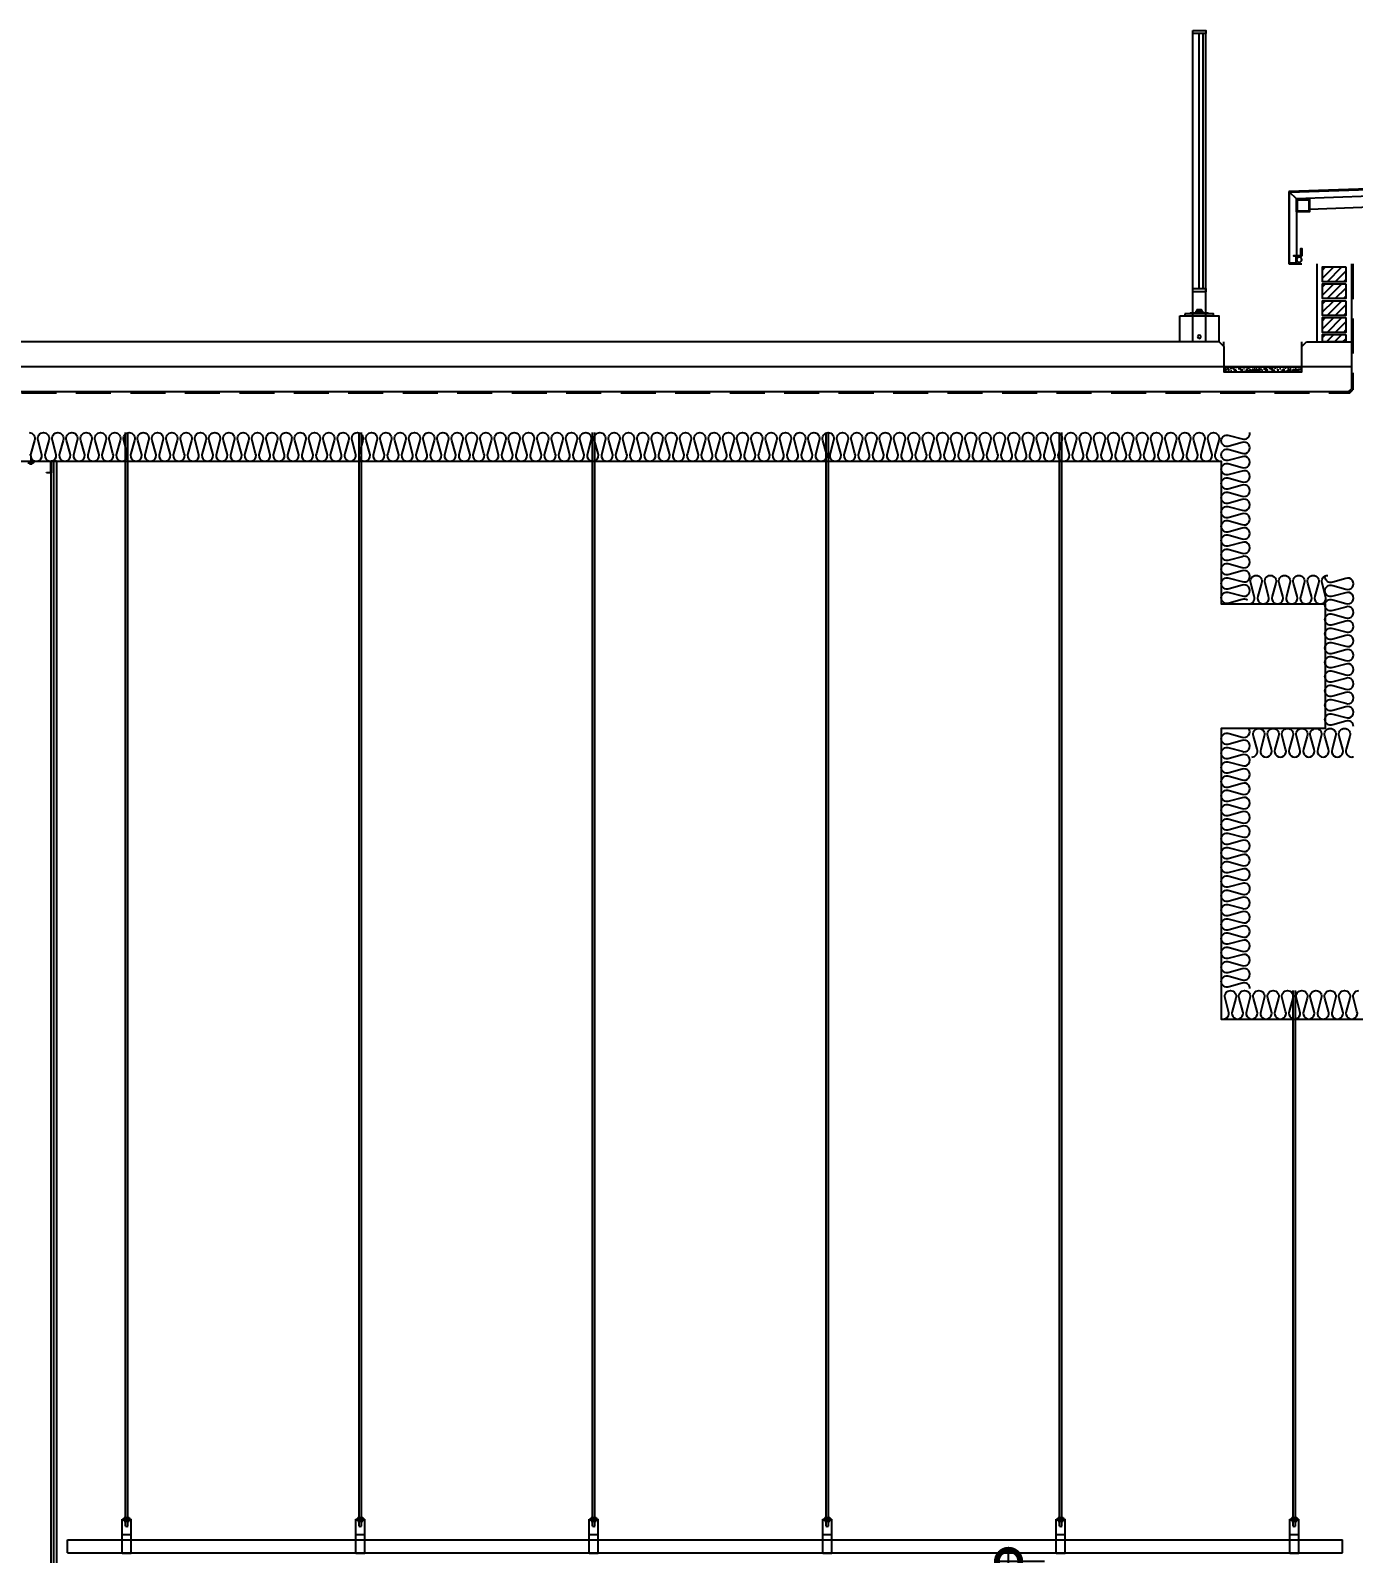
# Model space of a CAD drawing. Header units: millimetres. Extents: x 17311 to 801382, y -242618 to -104888.
# Drawn here: x 557611 to 562710, y -191299 to -185429 of the extents above; entities that cross this region are included whole.
import ezdxf

# ---------------------------------------------------------------- set-up
doc = ezdxf.new("R2010")
doc.units = ezdxf.units.MM
doc.header["$LTSCALE"] = 250
doc.linetypes.add('HID', pattern=[2.8, 1.8, -1])
doc.layers.get('Defpoints').update_dxf_attribs({"color": 151})
for name, color, linetype in [('0-Sheet', 7, 'Continuous'), ('8입면선', 8, 'Continuous'), ('A-CEIL_EL', 8, 'Continuous'), ('A-ELE-8', 8, 'Continuous'), ('A-ETC-8', 8, 'Continuous'), ('A-FIN', 6, 'Continuous'), ('A-FIN-8', 8, 'Continuous'), ('A-FIN-9', 7, 'Continuous'), ('A-HAT', 252, 'Continuous'), ('A-HAT-9', 9, 'Continuous'), ('A-HAT-WIREMESH', 9, 'g_mesh'), ('A-WALL', 3, 'Continuous'), ('A-WALL-D', 7, 'Continuous'), ('A-WP', 1, 'HID'), ('GAGAM-DT', 7, 'Continuous'), ('ISL', 251, 'Continuous'), ('입면', 7, 'Continuous')]:
    doc.layers.add(name, color=color, linetype=linetype)
doc.layers.add('CK', color=221, linetype='Continuous', plot=False)
doc.layers.add('NOPLOT', color=191, linetype='Continuous', plot=False)
doc.styles.add('Gdim', font='')
doc.styles.get('Gdim').set_extended_font_data('Dotum')
doc.linetypes.add('g_mesh', pattern='A,10,-0.8,["X",Gdim,S=0.6,R=0,X=-0.15,Y=-0.3],-0.8', length=11.6)
doc.dimstyles.new('Gdim50', dxfattribs={"dimscale": 30, "dimtxt": 3, "dimasz": 6, "dimexe": 1.5, "dimexo": 2, "dimgap": 1, "dimtad": 1, "dimdec": 0, "dimzin": 0, "dimdsep": 46, "dimlunit": 6, "dimtxsty": 'Gdim', "dimblk": 'DOTSMALL', "dimcen": 1.5, "dimdle": 1.5, "dimclrd": 256, "dimclre": 256, "dimclrt": 256, "dimazin": 0, "dimtfac": 1, "dimtdec": 0, "dimtix": 1, "dimtmove": 2, "dimatfit": 3, "dimldrblk": 'DOTSMALL', "dimfxl": 1.5, "dimtolj": 1, "dimtzin": 0, "dimlwd": -1, "dimlwe": -1, "dimarcsym": 1})

# ---------------------------------------------------------------- blocks, each defined once
blk = doc.blocks.new('A$C17189e19')
at = {"layer": 'A-HAT-9'}
h = blk.add_hatch(dxfattribs=at)
h.set_pattern_fill('AR-SAND', color=256, scale=0.3)
h.set_pattern_definition([(37.5, (-113396.389, 321843.363), (-0.4800094, 14.6823971), [0, -11.5824, 0, -12.954, 0, -12.3825]), (7.5, (-113396.389, 321843.363), (13.4856985, 21.504753), [0, -6.2484, 0, -10.4394, 0, -4.0005]), (327.5, (-113405.761, 321843.363), (23.7297711, 0.04311554), [0, -3.81, 0, -13.716, 0, -17.907]), (317.5, (-113405.761, 321843.363), (22.9066936, 6.6878797), [0, -1.905, 0, -8.9916, 0, -10.287])])
h.paths.add_polyline_path([(0, -96), (300, -96), (300, -116), (0, -116)])
at = {"layer": 'A-FIN'}
for points in [[(-18, 0), (0, -18), (0, -116), (300, -116), (300, -18), (318, 0)], [(0, -96), (300, -96)]]:
    blk.add_lwpolyline(points, dxfattribs=at)
at = {"layer": 'NOPLOT'}
for p, q in [((0, -18), (0, 0)), ((300, -18), (300, 0))]:
    blk.add_line(p, q, dxfattribs=at)
blk = doc.blocks.new('*U99')
at = {"layer": '8입면선', "color": 8}
blk.add_line((3316577.6, 472111.4), (3316577.6, 478951.4), dxfattribs=at)
at = {"layer": 'A-WALL-D'}
for p, q in [((3316567.6, 472121.4), (3316567.6, 478951.4)), ((3316587.6, 478951.4), (3316567.6, 478951.4)), ((3316587.6, 478951.4), (3316587.6, 472111.4))]:
    blk.add_line(p, q, dxfattribs=at)
at = {"layer": 'GAGAM-DT', "color": 8}
for p, q in [((3316490.3, 478971.5), (3316485.3, 478977)), ((3316490.3, 478945.6), (3316490.3, 478971.5)), ((3316492.7, 478945.6), (3316482.8, 478945.6)), ((3316491.2, 478940.6), (3316484.3, 478940.6)), ((3316490.3, 478945.6), (3316490.3, 478940.6)), ((3316492.7, 478945.6), (3316492.7, 478942.1))]:
    blk.add_line(p, q, dxfattribs=at)
blk.add_arc((3316491.2, 478942.1), 1.51, 270, 0, dxfattribs=at)
at = {"layer": '입면', "color": 6}
for p, q in [((3316497.8, 478944.4), (3316477.4, 478944.4)), ((3316477.9, 478945.6), (3316497.3, 478945.6)), ((3316497.3, 478945.6), (3316502.3, 478951.4)), ((3316502.8, 478950.2), (3316497.8, 478944.4)), ((3316502.3, 478951.4), (3316567.6, 478951.4)), ((3316566.4, 478950.2), (3316502.8, 478950.2)), ((3316566.4, 478907.6), (3316566.4, 478950.2)), ((3316567.6, 478951.4), (3316567.6, 478906.4)), ((3316549.8, 478906.4), (3316549.8, 478907.6)), ((3316549.8, 478907.6), (3316566.4, 478907.6)), ((3316567.6, 478906.4), (3316549.8, 478906.4))]:
    blk.add_line(p, q, dxfattribs=at)
blk = doc.blocks.new('A$C632c858f')
at = {"layer": 'A-ETC-8'}
blk.add_arc((-2.8, 0), 24, 341.82483, 18.17517, dxfattribs=at)
blk.add_ellipse((34, 0), major_axis=(7.59, 0), ratio=0.987937, dxfattribs=at)
blk = doc.blocks.new('A$Cae507117')
at = {"layer": 'A-ETC-8'}
for points in [[(-50, 0), (-50, -50), (0, -50), (0, 0)], [(-46.8, -3.2), (-46.8, -46.8), (-3.2, -46.8), (-3.2, -3.2)]]:
    blk.add_lwpolyline(points, close=True, dxfattribs=at)
blk = doc.blocks.new('M12-STUD ANCHOR')
at = {"layer": 'A-ETC-8'}
for p, q in [((17.8, 33.7), (17.8, 40.7)), ((28.2, 30.2), (18, 31.2)), ((18, 28.2), (18, 31.2)), ((18, 31.2), (29.2, 31.2)), ((28.2, 27.2), (18, 28.2)), ((28.7, 42.2), (19.2, 42.2)), ((28.7, 32.2), (19.2, 32.2)), ((22.7, 48), (23.9, 49.2)), ((34.7, 48), (22.7, 48)), ((22.7, -20.8), (22.7, 48)), ((23.3, 33.7), (23.3, 40.7)), ((33.5, 49.2), (23.9, 49.2)), ((23.9, -20.8), (23.9, 49.2)), ((28.2, 27.2), (28.2, 30.2)), ((39.5, 28.2), (28.2, 28.2)), ((28.7, 54.2), (28.7, -55.8)), ((28.7, 42.2), (38.2, 42.2)), ((28.7, 32.2), (38.2, 32.2)), ((29.2, 29.2), (29.2, 32.2)), ((39.5, 31.2), (29.2, 32.2)), ((39.5, 28.2), (29.2, 29.2)), ((33.5, 49.2), (34.7, 48)), ((33.5, -20.8), (33.5, 49.2)), ((34.2, 33.7), (34.2, 40.7)), ((34.7, -20.8), (34.7, 48)), ((39.5, 28.2), (39.5, 31.2)), ((39.7, 33.7), (39.7, 40.7)), ((20.5, -38.8), (21.7, -20.8)), ((28.7, -38.8), (20.5, -38.8)), ((21.7, -20.8), (24.3, -20.8)), ((22.7, -18.4), (34.7, -18.4)), ((22.7, -38.8), (22.7, -48.4)), ((22.7, -41.2), (34.7, -41.2)), ((22.7, -42.4), (34.7, -42.4)), ((22.7, -48.4), (28.7, -48.4)), ((28.7, -50.8), (22.7, -48.4)), ((28.7, -20.8), (24.8, -20.8)), ((25.8, -32.3), (32, -26.1)), ((26.2, -32.6), (32.3, -26.5)), ((31.1, -35.9), (27.5, -35.9)), ((31.1, -36.4), (27.5, -36.4)), ((35.7, -20.8), (28.7, -20.8)), ((31.1, -38.8), (28.7, -38.8)), ((28.7, -50.8), (34.7, -48.4)), ((34.7, -48.4), (28.7, -48.4)), ((32.3, -38.8), (36.9, -38.8)), ((34.7, -38.8), (34.7, -48.4)), ((36.9, -38.8), (35.7, -20.8))]:
    blk.add_line(p, q, dxfattribs=at)
for centre, radius, start, end in [((19.2, 40.7), 1.47, 90, 180), ((19.2, 33.7), 1.47, 180, 270), ((21.8, 40.7), 1.47, 360, 90), ((21.8, 33.7), 1.47, 270, 360), ((24.7, 40.7), 1.47, 90, 180), ((24.7, 33.7), 1.47, 180, 270), ((32.8, 40.7), 1.47, 360, 90), ((32.8, 33.7), 1.47, 270, 360), ((35.7, 40.7), 1.47, 90, 180), ((35.7, 33.7), 1.47, 180, 270), ((38.2, 40.7), 1.47, 360, 90), ((38.2, 33.7), 1.47, 270, 360), ((27.7, -21.9), 3.6, 161.96222, 315), ((27.7, -21.9), 3.12, 159.06665, 315), ((27.5, -34), 2.4, 135, 270), ((27.5, -34), 1.92, 135, 270), ((31.1, -25.3), 1.68, 315, 135), ((31.1, -25.3), 1.2, 315, 135), ((31.1, -37.6), 1.68, 314.41531, 90), ((31.1, -37.6), 1.2, 270, 90)]:
    blk.add_arc(centre, radius, start, end, dxfattribs=at)
blk = doc.blocks.new('A$C7453124a')
at = {"layer": 'A-ETC-8'}
for points in [[(-40, 88.4), (40, 88.4), (40, 0), (-40, 0)], [(-40, 8), (-40, 0), (40, 0), (40, 8)], [(-20, 8), (20, 8), (20, 12), (-20, 12)]]:
    blk.add_lwpolyline(points, close=True, dxfattribs=at)
blk.add_blockref('M12-STUD ANCHOR', (-28.7, -16.2), dxfattribs=at)
blk = doc.blocks.new('A$C74a2a393')
at = {"layer": 'A-ETC-8', "elevation": 0}
for points in [[(-50, -100), (-50, 0), (0, 0), (0, -100)], [(-46.8, -96.8), (-46.8, -3.2), (-3.2, -3.2), (-3.2, -96.8)]]:
    blk.add_lwpolyline(points, close=True, dxfattribs=at)
blk = doc.blocks.new('A$Cbf7c2b19')
at = {"layer": '0-Sheet'}
for p, q in [((0, 0, 0), (0, -280)), ((-3, -277), (-3, -2.9, 0)), ((-42, -253), (-42, -250)), ((-42, -250), (-30, -250)), ((-30, -253), (-42, -253)), ((-30, -280), (-30, -253)), ((0, -280), (-30, -280)), ((-27, -250), (-27, -277)), ((-27, -277), (-3, -277))]:
    blk.add_line(p, q, dxfattribs=at)
at = {"layer": 'A-ETC-8'}
for p, q in [((-600, -8.5), (-627, 17, 0)), ((-627, -77), (-600, -50)), ((-558, -77), (-558, -50)), ((-80, -68.7, 0), (-505, -52.6, 0)), ((-30, -29.1, 0), (-3, -3, 0)), ((-30, -29.1, 0), (-30, -250))]:
    blk.add_line(p, q, dxfattribs=at)
blk.add_lwpolyline([(-558, -50), (-600, -50), (-600, -8.5), (-30, -29.1)], dxfattribs=at)
at = {"layer": 'A-ETC-8', "elevation": 0}
blk.add_lwpolyline([(-50, -250), (-20, -250), (-20, -247), (-47, -247), (-47, -220), (-50, -220)], close=True, dxfattribs=at)
at = {"layer": 'A-ETC-8'}
blk.add_arc((-40, -343.7), 64.5, 81.08429, 98.91571, dxfattribs=at)
blk.add_ellipse((-40, -263.5), major_axis=(0, 10), ratio=0.999542, dxfattribs=at)
at = {"layer": 'A-FIN-9'}
for p, q in [((-630, -80), (-630, 20, 0)), ((-630, 20, 0), (0, 0, 0)), ((-3, -3, 0), (-627, 17, 0)), ((-627, 17, 0), (-627, -77)), ((-558, -80), (-630, -80)), ((-627, -77), (-555, -77)), ((-558, -87), (-558, -80)), ((-555, -87), (-558, -87)), ((-555, -77), (-555, -87))]:
    blk.add_line(p, q, dxfattribs=at)
at = {"layer": 'A-ETC-8'}
for name, p in [('A$C74a2a393', (-505, -11.9, 0)), ('A$Cae507117', (-30, -29.1, 0))]:
    blk.add_blockref(name, p, dxfattribs=at)
at = {"layer": 'A-ETC-8', "xscale": -1}
blk.add_blockref('A$C7453124a', (-350, -130), dxfattribs=at)
at = {"layer": 'A-ETC-8', "xscale": -1, "rotation": 180}
blk.add_blockref('A$C632c858f', (-600, -87.5), dxfattribs=at)
blk = doc.blocks.new('옥탑난간')
at = {"layer": 'A-ELE-8'}
for p, q in [((-25, 0), (-25, 1188)), ((-15, 205), (-15, 1188)), ((0, 205), (0, 1188)), ((25, 0), (25, 1188)), ((-13, 117.5), (-13, 111.5)), ((11, 118.5), (-11, 118.5)), ((-9, 123.5), (-8, 124.5)), ((-9, 123.5), (-9, 111.5)), ((9, 123.5), (-9, 123.5)), ((8, 124.5), (-8, 124.5)), ((-8, 124.5), (-8, 118.5)), ((8, 124.5), (9, 123.5)), ((8, 124.5), (8, 118.5)), ((9, 123.5), (9, 111.5)), ((13, 117.5), (13, 111.5)), ((-35, 110.5), (35, 110.5))]:
    blk.add_line(p, q, dxfattribs=at)
for points in [[(25, 1200), (-25, 1200), (-25, 1188), (25, 1188)], [(25, 205), (-25, 205), (-25, 193), (25, 193)], [(75, 100), (-75, 100), (-75, 0), (75, 0)], [(55, 108), (55, 100), (-55, 100), (-55, 108)], [(35, 108), (35, 110.5), (-35, 110.5), (-35, 108)]]:
    blk.add_lwpolyline(points, close=True, dxfattribs=at)
blk.add_circle((0, 19.5), 6.5, dxfattribs=at)
for centre, radius, start, end in [((-11, 116), 2.5, 36.8699, 143.1301), ((0, 77.5), 41, 77.31962, 102.68038), ((11, 116), 2.5, 36.8699, 143.1301), ((-11, 113), 2.5, 216.8699, 323.1301), ((0, 151.5), 41, 257.31962, 282.68038), ((11, 113), 2.5, 216.8699, 323.1301), ((11, 113), 2.5, 216.8699, 323.1301)]:
    blk.add_arc(centre, radius, start, end, dxfattribs=at)
blk = doc.blocks.new('_DotSmall')
at = {"color": 0, "linetype": 'ByBlock', "const_width": 0.5}
blk.add_lwpolyline([(-0.0625, 0, 1), (0.0625, 0, 1)], format="xyb", close=True, dxfattribs=at)
blk = doc.blocks.new('*D196')
at = {"layer": 'CK', "transparency": 16777216}
for p, q in [((561380.7, -194074.5), (561380.7, -191284.5)), ((561518.9, -191329.5), (561335.7, -191329.5)), ((561518.9, -194029.5), (561335.7, -194029.5))]:
    blk.add_line(p, q, dxfattribs=at)
at = {"layer": 'Defpoints', "color": 0, "transparency": 16777216}
for p in [(561380.7, -191329.5), (561578.9, -191329.5), (561578.9, -194029.5)]:
    blk.add_point(p, dxfattribs=at)
at = {"layer": 'CK', "transparency": 16777216, "xscale": 180, "yscale": 180, "zscale": 180}
for p, rotation in [((561380.7, -191329.5), 90), ((561380.7, -194029.5), 270)]:
    blk.add_blockref('_DotSmall', p, dxfattribs=dict(at, rotation=rotation))
at = {"layer": 'CK', "transparency": 16777216, "insert": (561296.9, -192679.5), "char_height": 90, "attachment_point": 5, "rotation": 90, "style": 'Gdim'}
blk.add_mtext('\\A1;2,700', dxfattribs=at)

msp = doc.modelspace()

# ---------------------------------------------------------------- hatches: boundary and pattern name
at = {"layer": 'A-HAT', "lineweight": -3}
h = msp.add_hatch(dxfattribs=at)
h.set_pattern_fill('ANSI31', color=256, scale=7, style=0)
h.set_pattern_definition([(45, (479212.296, -184019.358), (-15.715448, 15.715448), [])])
h.paths.add_polyline_path([(562590.7, -186341), (562680.7, -186341), (562680.7, -186398), (562590.7, -186398)])
h = msp.add_hatch(dxfattribs=at)
h.set_pattern_fill('ANSI31', color=256, scale=7, style=0)
h.set_pattern_definition([(45, (479212.296, -184084.358), (-15.715448, 15.715448), [])])
h.paths.add_polyline_path([(562590.7, -186406), (562680.7, -186406), (562680.7, -186463), (562590.7, -186463)])
h = msp.add_hatch(dxfattribs=at)
h.set_pattern_fill('ANSI31', color=256, scale=7, style=0)
h.set_pattern_definition([(45, (479212.296, -184149.358), (-15.715448, 15.715448), [])])
h.paths.add_polyline_path([(562590.7, -186471), (562680.7, -186471), (562680.7, -186528), (562590.7, -186528)])
h = msp.add_hatch(dxfattribs=at)
h.set_pattern_fill('ANSI31', color=256, scale=7, style=0)
h.set_pattern_definition([(45, (479212.296, -184214.358), (-15.715448, 15.715448), [])])
h.paths.add_polyline_path([(562590.7, -186536), (562680.7, -186536), (562680.7, -186593), (562590.7, -186593)])
h = msp.add_hatch(dxfattribs=at)
h.set_pattern_fill('ANSI31', color=256, scale=7, style=0)
h.set_pattern_definition([(45, (479212.296, -184279.358), (-15.715448, 15.715448), [])])
h.paths.add_polyline_path([(562680.7, -186629.5), (562590.7, -186629.5), (562590.7, -186601), (562680.7, -186601)])

# ---------------------------------------------------------------- linework, layer by layer
at = {"layer": 'A-CEIL_EL'}
for p, q in [((557977.4, -191193.7), (557977.4, -186979.5, 0)), ((557986.4, -191193.7), (557986.4, -186979.5, 0)), ((558877.4, -191193.7), (558877.4, -186979.5, 0)), ((558886.4, -191193.7), (558886.4, -186979.5, 0)), ((559777.4, -191193.7), (559777.4, -186979.5, 0)), ((559786.4, -191193.7), (559786.4, -186979.5, 0)), ((560677.4, -191193.7), (560677.4, -186979.5, 0)), ((560686.4, -191193.7), (560686.4, -186979.5, 0)), ((561577.4, -191193.7), (561577.4, -186979.5, 0)), ((561586.4, -191193.7), (561586.4, -186979.5, 0)), ((562477.4, -191193.7), (562477.4, -189129.5, 0)), ((562486.4, -191193.7), (562486.4, -189129.5, 0)), ((557964.4, -191297.7), (557964.4, -191166.5)), ((557964.4, -191166.5), (557999.4, -191166.5)), ((557964.4, -191167.7), (557999.4, -191167.7)), ((557968.4, -191165), (557995.3, -191165)), ((557968.4, -191165), (557968.4, -191166.5)), ((557968.4, -191167.7), (557968.4, -191169.2)), ((557968.4, -191169.2), (557995.3, -191169.2)), ((557972.3, -191160), (557991.4, -191160)), ((557972.3, -191160), (557972.3, -191165)), ((557972.3, -191169.2), (557972.3, -191174.2)), ((557972.3, -191174.2), (557991.4, -191174.2)), ((557977.4, -191193.7), (557977.4, -191174.2)), ((557986.4, -191193.7), (557986.4, -191174.2)), ((557991.4, -191160), (557991.4, -191165)), ((557991.4, -191169.2), (557991.4, -191174.2)), ((557995.3, -191165), (557995.3, -191166.5)), ((557995.3, -191167.7), (557995.3, -191169.2)), ((557999.4, -191297.7), (557999.4, -191166.5)), ((558864.4, -191297.7), (558864.4, -191166.5)), ((558864.4, -191166.5), (558899.4, -191166.5)), ((558864.4, -191167.7), (558899.4, -191167.7)), ((558868.4, -191165), (558895.3, -191165)), ((558868.4, -191165), (558868.4, -191166.5)), ((558868.4, -191167.7), (558868.4, -191169.2)), ((558868.4, -191169.2), (558895.3, -191169.2)), ((558872.3, -191160), (558891.4, -191160)), ((558872.3, -191160), (558872.3, -191165)), ((558872.3, -191169.2), (558872.3, -191174.2)), ((558872.3, -191174.2), (558891.4, -191174.2)), ((558877.4, -191193.7), (558877.4, -191174.2)), ((558886.4, -191193.7), (558886.4, -191174.2)), ((558891.4, -191160), (558891.4, -191165)), ((558891.4, -191169.2), (558891.4, -191174.2)), ((558895.3, -191165), (558895.3, -191166.5)), ((558895.3, -191167.7), (558895.3, -191169.2)), ((558899.4, -191297.7), (558899.4, -191166.5)), ((559764.4, -191297.7), (559764.4, -191166.5)), ((559764.4, -191166.5), (559799.4, -191166.5)), ((559764.4, -191167.7), (559799.4, -191167.7)), ((559768.4, -191165), (559795.3, -191165)), ((559768.4, -191165), (559768.4, -191166.5)), ((559768.4, -191167.7), (559768.4, -191169.2)), ((559768.4, -191169.2), (559795.3, -191169.2)), ((559772.3, -191160), (559791.4, -191160)), ((559772.3, -191160), (559772.3, -191165)), ((559772.3, -191169.2), (559772.3, -191174.2)), ((559772.3, -191174.2), (559791.4, -191174.2)), ((559777.4, -191193.7), (559777.4, -191174.2)), ((559786.4, -191193.7), (559786.4, -191174.2)), ((559791.4, -191160), (559791.4, -191165)), ((559791.4, -191169.2), (559791.4, -191174.2)), ((559795.3, -191165), (559795.3, -191166.5)), ((559795.3, -191167.7), (559795.3, -191169.2)), ((559799.4, -191297.7), (559799.4, -191166.5)), ((560664.4, -191297.7), (560664.4, -191166.5)), ((560664.4, -191166.5), (560699.4, -191166.5)), ((560664.4, -191167.7), (560699.4, -191167.7)), ((560668.4, -191165), (560695.3, -191165)), ((560668.4, -191165), (560668.4, -191166.5)), ((560668.4, -191167.7), (560668.4, -191169.2)), ((560668.4, -191169.2), (560695.3, -191169.2)), ((560672.3, -191160), (560691.4, -191160)), ((560672.3, -191160), (560672.3, -191165)), ((560672.3, -191169.2), (560672.3, -191174.2)), ((560672.3, -191174.2), (560691.4, -191174.2)), ((560677.4, -191193.7), (560677.4, -191174.2)), ((560686.4, -191193.7), (560686.4, -191174.2)), ((560691.4, -191160), (560691.4, -191165)), ((560691.4, -191169.2), (560691.4, -191174.2)), ((560695.3, -191165), (560695.3, -191166.5)), ((560695.3, -191167.7), (560695.3, -191169.2)), ((560699.4, -191297.7), (560699.4, -191166.5)), ((561564.4, -191297.7), (561564.4, -191166.5)), ((561564.4, -191166.5), (561599.4, -191166.5)), ((561564.4, -191167.7), (561599.4, -191167.7)), ((561568.4, -191165), (561595.3, -191165)), ((561568.4, -191165), (561568.4, -191166.5)), ((561568.4, -191167.7), (561568.4, -191169.2)), ((561568.4, -191169.2), (561595.3, -191169.2)), ((561572.3, -191160), (561591.4, -191160)), ((561572.3, -191160), (561572.3, -191165)), ((561572.3, -191169.2), (561572.3, -191174.2)), ((561572.3, -191174.2), (561591.4, -191174.2)), ((561577.4, -191193.7), (561577.4, -191174.2)), ((561586.4, -191193.7), (561586.4, -191174.2)), ((561591.4, -191160), (561591.4, -191165)), ((561591.4, -191169.2), (561591.4, -191174.2)), ((561595.3, -191165), (561595.3, -191166.5)), ((561595.3, -191167.7), (561595.3, -191169.2)), ((561599.4, -191297.7), (561599.4, -191166.5)), ((562464.4, -191297.7), (562464.4, -191166.5)), ((562464.4, -191166.5), (562499.4, -191166.5)), ((562464.4, -191167.7), (562499.4, -191167.7)), ((562468.4, -191165), (562495.3, -191165)), ((562468.4, -191165), (562468.4, -191166.5)), ((562468.4, -191167.7), (562468.4, -191169.2)), ((562468.4, -191169.2), (562495.3, -191169.2)), ((562472.3, -191160), (562491.4, -191160)), ((562472.3, -191160), (562472.3, -191165)), ((562472.3, -191169.2), (562472.3, -191174.2)), ((562472.3, -191174.2), (562491.4, -191174.2)), ((562477.4, -191193.7), (562477.4, -191174.2)), ((562486.4, -191193.7), (562486.4, -191174.2)), ((562491.4, -191160), (562491.4, -191165)), ((562491.4, -191169.2), (562491.4, -191174.2)), ((562495.3, -191165), (562495.3, -191166.5)), ((562495.3, -191167.7), (562495.3, -191169.2)), ((562499.4, -191297.7), (562499.4, -191166.5)), ((557964.4, -191226), (557999.4, -191226)), ((558864.4, -191226), (558899.4, -191226)), ((559764.4, -191226), (559799.4, -191226)), ((560664.4, -191226), (560699.4, -191226)), ((561564.4, -191226), (561599.4, -191226)), ((562464.4, -191226), (562499.4, -191226)), ((557753.7, -191246.5), (562667.7, -191246.7)), ((557753.7, -191296.5), (557753.7, -191246.5)), ((557964.4, -191246.5), (557999.4, -191246.5)), ((558864.4, -191246.5), (558899.4, -191246.5)), ((559764.4, -191246.5), (559799.4, -191246.5)), ((560664.4, -191246.5), (560699.4, -191246.5)), ((561564.4, -191246.5), (561599.4, -191246.5)), ((562464.4, -191246.5), (562499.4, -191246.5)), ((562667.7, -191296.7), (562667.7, -191246.7)), ((557753.7, -191296.5), (562667.7, -191296.7)), ((557964.4, -191296.5), (557999.4, -191296.5)), ((557964.4, -191297.7), (557999.4, -191297.7)), ((558864.4, -191296.5), (558899.4, -191296.5)), ((558864.4, -191297.7), (558899.4, -191297.7)), ((559764.4, -191296.5), (559799.4, -191296.5)), ((559764.4, -191297.7), (559799.4, -191297.7)), ((560664.4, -191296.5), (560699.4, -191296.5)), ((560664.4, -191297.7), (560699.4, -191297.7)), ((561564.4, -191296.5), (561599.4, -191296.5)), ((561564.4, -191297.7), (561599.4, -191297.7)), ((562464.4, -191296.5), (562499.4, -191296.5)), ((562464.4, -191297.7), (562499.4, -191297.7))]:
    msp.add_line(p, q, dxfattribs=at)
for centre in [(557981.9, -191182.1), (558881.9, -191182.1), (559781.9, -191182.1), (560681.9, -191182.1), (561581.9, -191182.1), (562481.9, -191182.1)]:
    msp.add_arc(centre, 12.4, 248.71498, 291.28502, dxfattribs=at)
at = {"layer": 'A-FIN'}
for p, q in [((562570.7, -186629.5), (562570.7, -186329.5)), ((562192.7, -186629.5), (527628.7, -186629.5)), ((562528.7, -186629.5), (562702.7, -186629.5))]:
    msp.add_line(p, q, dxfattribs=at)
at = {"layer": 'A-FIN-8'}
for p, q in [((562702.7, -186329.5), (562702.7, -186811.3)), ((527128.9, -186821.5), (562692.4, -186821.5)), ((562692.4, -186821.5), (562702.7, -186811.3))]:
    msp.add_line(p, q, dxfattribs=at)
at = {"layer": 'A-HAT-WIREMESH', "ltscale": 0.6}
msp.add_line((562702.7, -186725.5), (527118.7, -186725.5), dxfattribs=at)
at = {"layer": 'A-WALL'}
for points in [[(562680.7, -186341), (562680.7, -186398), (562590.7, -186398), (562590.7, -186341)], [(562680.7, -186406), (562680.7, -186463), (562590.7, -186463), (562590.7, -186406)], [(562680.7, -186471), (562680.7, -186528), (562590.7, -186528), (562590.7, -186471)], [(562680.7, -186536), (562680.7, -186593), (562590.7, -186593), (562590.7, -186536)], [(562680.7, -186601), (562680.7, -186629.5), (562590.7, -186629.5), (562590.7, -186601)]]:
    msp.add_lwpolyline(points, close=True, dxfattribs=at)
at = {"layer": 'A-WP', "ltscale": 0.3}
for p, q in [((562707.7, -186329.5), (562707.7, -186814.3)), ((527125.8, -186826.5), (562695.5, -186826.5)), ((562695.5, -186826.5), (562707.7, -186814.3))]:
    msp.add_line(p, q, dxfattribs=at)
at = {"layer": 'ISL'}
for points in [[(557605.7, -186979.5, -0.524856), (557626.2, -187009.3), (557612.6, -187059.7, 1.449198), (557653.7, -187059.7), (557640.1, -187009.3, -0.524856), (557660.7, -186979.5, -0.524856), (557681.2, -187009.3), (557667.6, -187059.7, 1.449198), (557708.7, -187059.7), (557695.1, -187009.3, -0.524856), (557715.7, -186979.5, -0.524856), (557736.2, -187009.3), (557722.6, -187059.7, 1.449198), (557763.7, -187059.7), (557750.1, -187009.3, -0.524856), (557770.7, -186979.5, -0.524856), (557791.2, -187009.3), (557777.6, -187059.7, 1.449198), (557818.7, -187059.7), (557805.1, -187009.3, -0.524856), (557825.7, -186979.5, -0.524856), (557846.2, -187009.3), (557832.6, -187059.7, 1.449198), (557873.7, -187059.7), (557860.1, -187009.3, -0.524856), (557880.7, -186979.5, -0.524856), (557901.2, -187009.3), (557887.6, -187059.7, 1.449198), (557928.7, -187059.7), (557915.1, -187009.3, -0.524856), (557935.7, -186979.5, -0.524856), (557956.2, -187009.3), (557942.6, -187059.7, 1.449198), (557983.7, -187059.7), (557970.1, -187009.3, -0.524856), (557990.7, -186979.5, -0.524856), (558011.2, -187009.3), (557997.6, -187059.7, 1.449198), (558038.7, -187059.7), (558025.1, -187009.3, -0.524856), (558045.7, -186979.5, -0.524856), (558066.2, -187009.3), (558052.6, -187059.7, 1.449198), (558093.7, -187059.7), (558080.1, -187009.3, -0.524856), (558100.7, -186979.5, -0.524856), (558121.2, -187009.3), (558107.6, -187059.7, 1.449198), (558148.7, -187059.7), (558135.1, -187009.3, -0.524856), (558155.7, -186979.5, -0.524856), (558176.2, -187009.3), (558162.6, -187059.7, 1.449198), (558203.7, -187059.7), (558190.1, -187009.3, -0.524856), (558210.7, -186979.5, -0.524856), (558231.2, -187009.3), (558217.6, -187059.7, 1.449198), (558258.7, -187059.7), (558245.1, -187009.3, -0.524856), (558265.7, -186979.5, -0.524856), (558286.2, -187009.3), (558272.6, -187059.7, 1.449198), (558313.7, -187059.7), (558300.1, -187009.3, -0.524856), (558320.7, -186979.5, -0.524856), (558341.2, -187009.3), (558327.6, -187059.7, 1.449198), (558368.7, -187059.7), (558355.1, -187009.3, -0.524856), (558375.7, -186979.5, -0.524856), (558396.2, -187009.3), (558382.6, -187059.7, 1.449198), (558423.7, -187059.7), (558410.1, -187009.3, -0.524856), (558430.7, -186979.5, -0.524856), (558451.2, -187009.3), (558437.6, -187059.7, 1.449198), (558478.7, -187059.7), (558465.1, -187009.3, -0.524856), (558485.7, -186979.5, -0.524856), (558506.2, -187009.3), (558492.6, -187059.7, 1.449198), (558533.7, -187059.7), (558520.1, -187009.3, -0.524856), (558540.7, -186979.5, -0.524856), (558561.2, -187009.3), (558547.6, -187059.7, 1.449198), (558588.7, -187059.7), (558575.1, -187009.3, -0.524856), (558595.7, -186979.5, -0.524856), (558616.2, -187009.3), (558602.6, -187059.7, 1.449198), (558643.7, -187059.7), (558630.1, -187009.3, -0.524856), (558650.7, -186979.5, -0.524856), (558671.2, -187009.3), (558657.6, -187059.7, 1.449198), (558698.7, -187059.7), (558685.1, -187009.3, -0.524856), (558705.7, -186979.5, -0.524856), (558726.2, -187009.3), (558712.6, -187059.7, 1.449198), (558753.7, -187059.7), (558740.1, -187009.3, -0.524856), (558760.7, -186979.5, -0.524856), (558781.2, -187009.3), (558767.6, -187059.7, 1.449198), (558808.7, -187059.7), (558795.1, -187009.3, -0.524856), (558815.7, -186979.5, -0.524856), (558836.2, -187009.3), (558822.6, -187059.7, 0.524933), (558843.2, -187089.5, 0.524933), (558863.7, -187059.7), (558850.1, -187009.3, -0.524856), (558870.7, -186979.5, -0.524856), (558891.2, -187009.3), (558877.6, -187059.7, 1.449198), (558918.7, -187059.7), (558905.1, -187009.3, -0.524856), (558925.7, -186979.5, -0.524856), (558946.2, -187009.3), (558932.6, -187059.7, 1.449198), (558973.7, -187059.7), (558960.1, -187009.3, -0.524856), (558980.7, -186979.5, -0.524856), (559001.2, -187009.3), (558987.6, -187059.7, 1.449198), (559028.7, -187059.7), (559015.1, -187009.3, -0.524856), (559035.7, -186979.5, -0.524856), (559056.2, -187009.3), (559042.6, -187059.7, 1.449198), (559083.7, -187059.7), (559070.1, -187009.3, -0.524856), (559090.7, -186979.5, -0.524856), (559111.2, -187009.3), (559097.6, -187059.7, 1.449198), (559138.7, -187059.7), (559125.1, -187009.3, -0.524856), (559145.7, -186979.5, -0.524856), (559166.2, -187009.3), (559152.6, -187059.7, 1.449198), (559193.7, -187059.7), (559180.1, -187009.3, -0.524856), (559200.7, -186979.5, -0.524856), (559221.2, -187009.3), (559207.6, -187059.7, 1.449198), (559248.7, -187059.7), (559235.1, -187009.3, -0.524856), (559255.7, -186979.5, -0.524856), (559276.2, -187009.3), (559262.6, -187059.7, 1.449198), (559303.7, -187059.7), (559290.1, -187009.3, -0.524856), (559310.7, -186979.5, -0.524856), (559331.2, -187009.3), (559317.6, -187059.7, 1.449198), (559358.7, -187059.7), (559345.1, -187009.3, -0.524856), (559365.7, -186979.5, -0.524856), (559386.2, -187009.3), (559372.6, -187059.7, 1.449198), (559413.7, -187059.7), (559400.1, -187009.3, -0.524856), (559420.7, -186979.5, -0.524856), (559441.2, -187009.3), (559427.6, -187059.7, 1.449198), (559468.7, -187059.7), (559455.1, -187009.3, -0.524856), (559475.7, -186979.5, -0.524856), (559496.2, -187009.3), (559482.6, -187059.7, 1.449198), (559523.7, -187059.7), (559510.1, -187009.3, -0.524856), (559530.7, -186979.5, -0.524856), (559551.2, -187009.3), (559537.6, -187059.7, 1.449198), (559578.7, -187059.7), (559565.1, -187009.3, -0.524856), (559585.7, -186979.5, -0.524856), (559606.2, -187009.3), (559592.6, -187059.7, 1.449198), (559633.7, -187059.7), (559620.1, -187009.3, -0.524856), (559640.7, -186979.5, -0.524856), (559661.2, -187009.3), (559647.6, -187059.7, 1.449198), (559688.7, -187059.7), (559675.1, -187009.3, -0.524856), (559695.7, -186979.5, -0.524856), (559716.2, -187009.3), (559702.6, -187059.7, 1.449198), (559743.7, -187059.7), (559730.1, -187009.3, -0.524856), (559750.7, -186979.5, -0.524856), (559771.2, -187009.3), (559757.6, -187059.7, 1.449198), (559798.7, -187059.7), (559785.1, -187009.3, -0.524856), (559805.7, -186979.5, -0.524856), (559826.2, -187009.3), (559812.6, -187059.7, 1.449198), (559853.7, -187059.7), (559840.1, -187009.3, -0.524856), (559860.7, -186979.5, -0.524856), (559881.2, -187009.3), (559867.6, -187059.7, 1.449198), (559908.7, -187059.7), (559895.1, -187009.3, -0.524856), (559915.7, -186979.5, -0.524856), (559936.2, -187009.3), (559922.6, -187059.7, 1.449198), (559963.7, -187059.7), (559950.1, -187009.3, -0.524856), (559970.7, -186979.5, -0.524856), (559991.2, -187009.3), (559977.6, -187059.7, 1.449198), (560018.7, -187059.7), (560005.1, -187009.3, -0.524856), (560025.7, -186979.5, -0.524856), (560046.2, -187009.3), (560032.6, -187059.7, 1.449198), (560073.7, -187059.7), (560060.1, -187009.3, -0.524856), (560080.7, -186979.5, -0.524856), (560101.2, -187009.3), (560087.6, -187059.7, 1.449198), (560128.7, -187059.7), (560115.1, -187009.3, -0.524856), (560135.7, -186979.5, -0.524856), (560156.2, -187009.3), (560142.6, -187059.7, 1.449198), (560183.7, -187059.7), (560170.1, -187009.3, -0.524856), (560190.7, -186979.5, -0.524856), (560211.2, -187009.3), (560197.6, -187059.7, 1.449198), (560238.7, -187059.7), (560225.1, -187009.3, -0.524856), (560245.7, -186979.5, -0.524856), (560266.2, -187009.3), (560252.6, -187059.7, 0.524933), (560273.2, -187089.5, 0.524933), (560293.7, -187059.7), (560280.1, -187009.3, -0.524856), (560300.7, -186979.5, -0.524856), (560321.2, -187009.3), (560307.6, -187059.7, 1.449198), (560348.7, -187059.7), (560335.1, -187009.3, -0.524856), (560355.7, -186979.5, -0.524856), (560376.2, -187009.3), (560362.6, -187059.7, 1.449198), (560403.7, -187059.7), (560390.1, -187009.3, -0.524856), (560410.7, -186979.5, -0.524856), (560431.2, -187009.3), (560417.6, -187059.7, 1.449198), (560458.7, -187059.7), (560445.1, -187009.3, -0.524856), (560465.7, -186979.5, -0.524856), (560486.2, -187009.3), (560472.6, -187059.7, 1.449198), (560513.7, -187059.7), (560500.1, -187009.3, -0.524856), (560520.7, -186979.5, -0.524856), (560541.2, -187009.3), (560527.6, -187059.7, 1.449198), (560568.7, -187059.7), (560555.1, -187009.3, -0.524856), (560575.7, -186979.5, -0.524856), (560596.2, -187009.3), (560582.6, -187059.7, 1.449198), (560623.7, -187059.7), (560610.1, -187009.3, -0.524856), (560630.7, -186979.5, -0.524856), (560651.2, -187009.3), (560637.6, -187059.7, 1.449198), (560678.7, -187059.7), (560665.1, -187009.3, -0.524856), (560685.7, -186979.5, -0.524856), (560706.2, -187009.3), (560692.6, -187059.7, 1.449198), (560733.7, -187059.7), (560720.1, -187009.3, -0.524855), (560740.7, -186979.5, -0.524855), (560761.2, -187009.3), (560747.6, -187059.7, 1.449198), (560788.7, -187059.7), (560775.1, -187009.3, -0.524856), (560795.7, -186979.5, -0.524856), (560816.2, -187009.3), (560802.6, -187059.7, 1.449198), (560843.7, -187059.7), (560830.1, -187009.3, -0.524856), (560850.7, -186979.5, -0.524856), (560871.2, -187009.3), (560857.6, -187059.7, 1.449198), (560898.7, -187059.7), (560885.1, -187009.3, -0.524856), (560905.7, -186979.5, -0.524856), (560926.2, -187009.3), (560912.6, -187059.7, 1.449198), (560953.7, -187059.7), (560940.1, -187009.3, -0.524856), (560960.7, -186979.5, -0.524856), (560981.2, -187009.3), (560967.6, -187059.7, 1.449198), (561008.7, -187059.7), (560995.1, -187009.3, -0.524856), (561015.7, -186979.5, -0.524856), (561036.2, -187009.3), (561022.6, -187059.7, 1.449198), (561063.7, -187059.7), (561050.1, -187009.3, -0.524856), (561070.7, -186979.5, -0.524856), (561091.2, -187009.3), (561077.6, -187059.7, 1.449198), (561118.7, -187059.7), (561105.1, -187009.3, -0.524856), (561125.7, -186979.5, -0.524856), (561146.2, -187009.3), (561132.6, -187059.7, 1.449198), (561173.7, -187059.7), (561160.1, -187009.3, -0.524856), (561180.7, -186979.5, -0.524856), (561201.2, -187009.3), (561187.6, -187059.7, 0.524933), (561208.2, -187089.5, 0.524933), (561228.7, -187059.7), (561215.1, -187009.3, -0.524856), (561235.7, -186979.5, -0.524856), (561256.2, -187009.3), (561242.6, -187059.7, 1.449198), (561283.7, -187059.7), (561270.1, -187009.3, -0.524856), (561290.7, -186979.5, -0.524856), (561311.2, -187009.3), (561297.6, -187059.7, 1.449198), (561338.7, -187059.7), (561325.1, -187009.3, -0.524856), (561345.7, -186979.5, -0.524856), (561366.2, -187009.3), (561352.6, -187059.7, 1.449198), (561393.7, -187059.7), (561380.1, -187009.3, -0.524856), (561400.7, -186979.5, -0.524856), (561421.2, -187009.3), (561407.6, -187059.7, 1.449198), (561448.7, -187059.7), (561435.1, -187009.3, -0.524856), (561455.7, -186979.5, -0.524856), (561476.2, -187009.3), (561462.6, -187059.7, 1.449198), (561503.7, -187059.7), (561490.1, -187009.3, -0.524856), (561510.7, -186979.5, -0.524856), (561531.2, -187009.3), (561517.6, -187059.7, 1.449198), (561558.7, -187059.7), (561545.1, -187009.3, -0.524856), (561565.7, -186979.5, -0.524856), (561586.2, -187009.3), (561572.6, -187059.7, 1.449198), (561613.7, -187059.7), (561600.1, -187009.3, -0.524856), (561620.7, -186979.5, -0.524856), (561641.2, -187009.3), (561627.6, -187059.7, 1.449198), (561668.7, -187059.7), (561655.1, -187009.3, -0.524856), (561675.7, -186979.5, -0.524856), (561696.2, -187009.3), (561682.6, -187059.7, 1.449198), (561723.7, -187059.7), (561710.1, -187009.3, -0.524856), (561730.7, -186979.5, -0.524856), (561751.2, -187009.3), (561737.6, -187059.7, 1.449198), (561778.7, -187059.7), (561765.1, -187009.3, -0.524856), (561785.7, -186979.5, -0.524856), (561806.2, -187009.3), (561792.6, -187059.7, 1.449198), (561833.7, -187059.7), (561820.1, -187009.3, -0.524856), (561840.7, -186979.5, -0.524856), (561861.2, -187009.3), (561847.6, -187059.7, 1.449198), (561888.7, -187059.7), (561875.1, -187009.3, -0.524856), (561895.7, -186979.5, -0.524856), (561916.2, -187009.3), (561902.6, -187059.7, 1.449198), (561943.7, -187059.7), (561930.1, -187009.3, -0.524856), (561950.7, -186979.5, -0.524856), (561971.2, -187009.3), (561957.6, -187059.7, 1.449198), (561998.7, -187059.7), (561985.1, -187009.3, -0.524856), (562005.7, -186979.5, -0.524856), (562026.2, -187009.3), (562012.6, -187059.7, 1.449198), (562053.7, -187059.7), (562040.1, -187009.3, -0.524856), (562060.7, -186979.5, -0.524856), (562081.2, -187009.3), (562067.6, -187059.7, 1.449198), (562108.7, -187059.7), (562095.1, -187009.3, -0.524856), (562115.7, -186979.5, -0.524856), (562136.2, -187009.3), (562122.6, -187059.7, 1.449198), (562163.7, -187059.7), (562150.1, -187009.3, -0.524856), (562170.7, -186979.5, -0.524856), (562191.2, -187009.3), (562177.6, -187059.7, 0.524933), (562198.2, -187089.5, 0.524933)], [(562302, -187625.5, 0.259056), (562280.9, -187622.4), (562230.5, -187636.1, -0.524856), (562200.7, -187615.5, -0.524856), (562230.5, -187594.9), (562280.9, -187608.6, 1.449198), (562280.9, -187567.4), (562230.5, -187581.1, -0.524856), (562200.7, -187560.5, -0.524856), (562230.5, -187539.9), (562280.9, -187553.6, 1.449198), (562280.9, -187512.4), (562230.5, -187526.1, -0.524856), (562200.7, -187505.5, -0.524856), (562230.5, -187484.9), (562280.9, -187498.6, 1.449198), (562280.9, -187457.4), (562230.5, -187471.1, -0.524856), (562200.7, -187450.5, -0.524856), (562230.5, -187429.9), (562280.9, -187443.6, 1.449198), (562280.9, -187402.4), (562230.5, -187416.1, -0.524856), (562200.7, -187395.5, -0.524856), (562230.5, -187374.9), (562280.9, -187388.6, 1.449198), (562280.9, -187347.4), (562230.5, -187361.1, -0.524856), (562200.7, -187340.5, -0.524856), (562230.5, -187319.9), (562280.9, -187333.6, 1.449198), (562280.9, -187292.4), (562230.5, -187306.1, -0.524856), (562200.7, -187285.5, -0.524856), (562230.5, -187264.9), (562280.9, -187278.6, 1.449198), (562280.9, -187237.4), (562230.5, -187251.1, -0.524856), (562200.7, -187230.5, -0.524856), (562230.5, -187209.9), (562280.9, -187223.6, 1.449198), (562280.9, -187182.4), (562230.5, -187196.1, -0.524856), (562200.7, -187175.5, -0.524856), (562230.5, -187154.9), (562280.9, -187168.6, 1.449198), (562280.9, -187127.4), (562230.5, -187141.1, -0.524856), (562200.7, -187120.5, -0.524856), (562230.5, -187099.9), (562280.9, -187113.6, 1.449198), (562280.9, -187072.4), (562230.5, -187086.1, -0.524856), (562200.7, -187065.5, -0.524856), (562230.5, -187044.9), (562280.9, -187058.6, 1.449198), (562280.9, -187017.4), (562230.5, -187031.1, -0.524856), (562200.7, -187010.5, -0.524856), (562230.5, -186989.9), (562280.9, -187003.6, 0.577247), (562310.4, -186979.5, 0.577247)], [(562307.2, -187639.5, 0.524933), (562327.8, -187609.7), (562314.2, -187559.3, -0.524856), (562334.7, -187529.5, -0.524856), (562355.3, -187559.3), (562341.7, -187609.7, 1.449198), (562382.8, -187609.7), (562369.2, -187559.3, -0.524856), (562389.7, -187529.5, -0.524856), (562410.3, -187559.3), (562396.7, -187609.7, 1.449198), (562437.8, -187609.7), (562424.2, -187559.3, -0.524856), (562444.7, -187529.5, -0.524856), (562465.3, -187559.3), (562451.7, -187609.7, 1.449198), (562492.8, -187609.7), (562479.2, -187559.3, -0.524856), (562499.7, -187529.5, -0.524856), (562520.3, -187559.3), (562506.7, -187609.7, 1.449198), (562547.8, -187609.7), (562534.2, -187559.3, -0.524856), (562554.7, -187529.5, -0.524856), (562575.3, -187559.3), (562561.7, -187609.7, 1.449198), (562602.8, -187609.7), (562589.2, -187559.3, -0.524856), (562609.7, -187529.5, -0.010518), (562610.7, -187529.5, -0.010518)], [(562710.2, -188112, 0.524933), (562680.4, -188091.4), (562630, -188105.1, -0.524856), (562600.2, -188084.5, -0.524856), (562630, -188063.9), (562680.4, -188077.6, 1.449198), (562680.4, -188036.4), (562630, -188050.1, -0.524856), (562600.2, -188029.5, -0.524856), (562630, -188008.9), (562680.4, -188022.6, 1.449198), (562680.4, -187981.4), (562630, -187995.1, -0.524856), (562600.2, -187974.5, -0.524856), (562630, -187953.9), (562680.4, -187967.6, 1.449198), (562680.4, -187926.4), (562630, -187940.1, -0.524856), (562600.2, -187919.5, -0.524856), (562630, -187898.9), (562680.4, -187912.6, 1.449198), (562680.4, -187871.4), (562630, -187885.1, -0.524856), (562600.2, -187864.5, -0.524856), (562630, -187843.9), (562680.4, -187857.6, 1.449198), (562680.4, -187816.4), (562630, -187830.1, -0.524856), (562600.2, -187809.5, -0.524856), (562630, -187788.9), (562680.4, -187802.6, 1.449198), (562680.4, -187761.4), (562630, -187775.1, -0.524856), (562600.2, -187754.5, -0.524856), (562630, -187733.9), (562680.4, -187747.6, 0.524933), (562710.2, -187727, 0.524933), (562680.4, -187706.4), (562630, -187720.1, -0.524856), (562600.2, -187699.5, -0.524856), (562630, -187678.9), (562680.4, -187692.6, 1.449198), (562680.4, -187651.4), (562630, -187665.1, -0.524856), (562600.2, -187644.5, -0.524856), (562630, -187623.9), (562680.4, -187637.6, 1.449198), (562680.4, -187596.4), (562630, -187610.1, -0.524856), (562600.2, -187589.5, -0.524856), (562630, -187568.9), (562680.4, -187582.6, 1.449198), (562680.4, -187541.4), (562630, -187555.1, -0.524856), (562600.2, -187534.5, -0.057431), (562600.8, -187529.5, -0.057431)], [(562310.7, -189122, 0.524933), (562280.9, -189101.4), (562230.5, -189115.1, -0.524856), (562200.7, -189094.5, -0.524856), (562230.5, -189073.9), (562280.9, -189087.6, 1.449198), (562280.9, -189046.4), (562230.5, -189060.1, -0.524856), (562200.7, -189039.5, -0.524856), (562230.5, -189018.9), (562280.9, -189032.6, 1.449198), (562280.9, -188991.4), (562230.5, -189005.1, -0.524856), (562200.7, -188984.5, -0.524856), (562230.5, -188963.9), (562280.9, -188977.6, 1.449198), (562280.9, -188936.4), (562230.5, -188950.1, -0.524856), (562200.7, -188929.5, -0.524856), (562230.5, -188908.9), (562280.9, -188922.6, 1.449198), (562280.9, -188881.4), (562230.5, -188895.1, -0.524856), (562200.7, -188874.5, -0.524856), (562230.5, -188853.9), (562280.9, -188867.6, 1.449198), (562280.9, -188826.4), (562230.5, -188840.1, -0.524856), (562200.7, -188819.5, -0.524856), (562230.5, -188798.9), (562280.9, -188812.6, 1.449198), (562280.9, -188771.4), (562230.5, -188785.1, -0.524856), (562200.7, -188764.5, -0.524856), (562230.5, -188743.9), (562280.9, -188757.6, 0.524933), (562310.7, -188737, 0.524933), (562280.9, -188716.4), (562230.5, -188730.1, -0.524856), (562200.7, -188709.5, -0.524856), (562230.5, -188688.9), (562280.9, -188702.6, 1.449198), (562280.9, -188661.4), (562230.5, -188675.1, -0.524856), (562200.7, -188654.5, -0.524856), (562230.5, -188633.9), (562280.9, -188647.6, 1.449198), (562280.9, -188606.4), (562230.5, -188620.1, -0.524856), (562200.7, -188599.5, -0.524856), (562230.5, -188578.9), (562280.9, -188592.6, 1.449198), (562280.9, -188551.4), (562230.5, -188565.1, -0.524856), (562200.7, -188544.5, -0.524856), (562230.5, -188523.9), (562280.9, -188537.6, 1.449198), (562280.9, -188496.4), (562230.5, -188510.1, -0.524856), (562200.7, -188489.5, -0.524856), (562230.5, -188468.9), (562280.9, -188482.6, 1.449198), (562280.9, -188441.4), (562230.5, -188455.1, -0.524856), (562200.7, -188434.5, -0.524856), (562230.5, -188413.9), (562280.9, -188427.6, 1.449198), (562280.9, -188386.4), (562230.5, -188400.1, -0.524856), (562200.7, -188379.5, -0.524856), (562230.5, -188358.9), (562280.9, -188372.6, 1.449198), (562280.9, -188331.4), (562230.5, -188345.1, -0.524856), (562200.7, -188324.5, -0.524856), (562230.5, -188303.9), (562280.9, -188317.6, 1.449198), (562280.9, -188276.4), (562230.5, -188290.1, -0.524856), (562200.7, -188269.5, -0.524856), (562230.5, -188248.9), (562280.9, -188262.6, 1.449198), (562280.9, -188221.4), (562230.5, -188235.1, -0.524856), (562200.7, -188214.5, -0.524856), (562230.5, -188193.9), (562280.9, -188207.6, 1.449198), (562280.9, -188166.4), (562230.5, -188180.1, -0.524856), (562200.7, -188159.5, -0.524856), (562230.5, -188138.9), (562280.9, -188152.6, 0.735956), (562306.8, -188119.5, 0.735956)], [(562318.2, -188229.5, 0.524933), (562338.7, -188199.7), (562325.1, -188149.3, -0.524856), (562345.7, -188119.5, -0.524856), (562366.2, -188149.3), (562352.6, -188199.7, 1.449198), (562393.7, -188199.7), (562380.1, -188149.3, -0.524856), (562400.7, -188119.5, -0.524856), (562421.2, -188149.3), (562407.6, -188199.7, 1.449198), (562448.7, -188199.7), (562435.1, -188149.3, -0.524856), (562455.7, -188119.5, -0.524856), (562476.2, -188149.3), (562462.6, -188199.7, 1.449198), (562503.7, -188199.7), (562490.1, -188149.3, -0.524856), (562510.7, -188119.5, -0.524856), (562531.2, -188149.3), (562517.6, -188199.7, 1.449198), (562558.7, -188199.7), (562545.1, -188149.3, -0.524856), (562565.7, -188119.5, -0.524856), (562586.2, -188149.3), (562572.6, -188199.7, 1.449198), (562613.7, -188199.7), (562600.1, -188149.3, -0.524856), (562620.7, -188119.5, -0.524856), (562641.2, -188149.3), (562627.6, -188199.7, 1.449198), (562668.7, -188199.7), (562655.1, -188149.3, -0.524856), (562675.7, -188119.5, -0.524856), (562696.2, -188149.3), (562682.6, -188199.7, 0.524933), (562703.2, -188229.5, 0.087182), (562710.7, -188228.2, 0.087182)], [(562208.2, -189239.5, 0.524933), (562228.7, -189209.7), (562215.1, -189159.3, -0.524856), (562235.7, -189129.5, -0.524856), (562256.2, -189159.3), (562242.6, -189209.7, 1.449198), (562283.7, -189209.7), (562270.1, -189159.3, -0.524856), (562290.7, -189129.5, -0.524856), (562311.2, -189159.3), (562297.6, -189209.7, 1.449198), (562338.7, -189209.7), (562325.1, -189159.3, -0.524856), (562345.7, -189129.5, -0.524856), (562366.2, -189159.3), (562352.6, -189209.7, 1.449198), (562393.7, -189209.7), (562380.1, -189159.3, -0.524856), (562400.7, -189129.5, -0.524856), (562421.2, -189159.3), (562407.6, -189209.7, 1.449198), (562448.7, -189209.7), (562435.1, -189159.3, -0.524856), (562455.7, -189129.5, -0.524856), (562476.2, -189159.3), (562462.6, -189209.7, 1.449198), (562503.7, -189209.7), (562490.1, -189159.3, -0.524856), (562510.7, -189129.5, -0.524856), (562531.2, -189159.3), (562517.6, -189209.7, 1.449198), (562558.7, -189209.7), (562545.1, -189159.3, -0.524856), (562565.7, -189129.5, -0.524856), (562586.2, -189159.3), (562572.6, -189209.7, 0.524933), (562593.2, -189239.5, 0.524933), (562613.7, -189209.7), (562600.1, -189159.3, -0.524856), (562620.7, -189129.5, -0.524856), (562641.2, -189159.3), (562627.6, -189209.7, 1.449198), (562668.7, -189209.7), (562655.1, -189159.3, -0.524856), (562675.7, -189129.5, -0.524856), (562696.2, -189159.3), (562682.6, -189209.7, 1.449198), (562723.7, -189209.7), (562710.1, -189159.3, -0.524856), (562730.7, -189129.5, -0.524856)]]:
    msp.add_lwpolyline(points, format="xyb", dxfattribs=at)
msp.add_lwpolyline([(549370.7, -187089.5), (556100.7, -187089.5), (556100.7, -187639.5), (556920.7, -187639.5), (556920.7, -187089.5), (562200.7, -187089.5), (562200.7, -187639.5), (562600.7, -187639.5), (562600.7, -188119.5), (562200.7, -188119.5), (562200.7, -189239.5), (563020.7, -189239.5), (563020.7, -188489.5), (565910.7, -188489.5)], dxfattribs=at)

# ---------------------------------------------------------------- block references
at = {"layer": '0-Sheet', "xscale": -1}
msp.add_blockref('A$Cbf7c2b19', (562460.7, -186049.5), dxfattribs=at)
at = {"layer": 'A-ELE-8', "xscale": -1}
msp.add_blockref('옥탑난간', (562115.7, -186629.5, 0), dxfattribs=at)
at = {"layer": 'A-FIN'}
msp.add_blockref('A$C17189e19', (562210.7, -186629.5), dxfattribs=at)
at = {"layer": 'A-WALL-D'}
msp.add_blockref('*U99', (-2758876.9, -666040.9), dxfattribs=at)

# ---------------------------------------------------------------- dimensions: what is measured, and where the dimension line sits
at = {"layer": 'CK'}
dim = msp.add_linear_dim(base=(561380.7, -191329.5), p1=(561578.9, -194029.5), p2=(561578.9, -191329.5), angle=90, dimstyle='Gdim50', dxfattribs=at)
dim.commit()
dim.dimension.update_dxf_attribs({"geometry": '*D196', "text_midpoint": (561296.9, -192679.5)})

doc.saveas('drawing.dxf')
